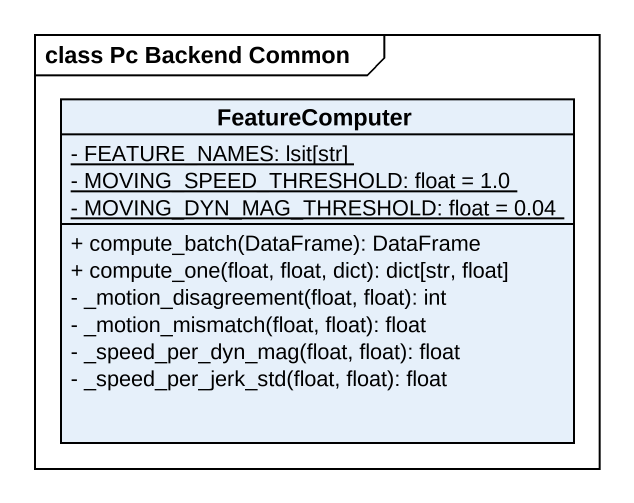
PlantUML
@startuml
mainframe class Pc Backend Common
hide circle
hide empty members
skinparam classAttributeIconSize 0
class FeatureComputer {
  {static} - FEATURE_NAMES: lsit[str]
  {static} - MOVING_SPEED_THRESHOLD: float = 1.0
  {static} - MOVING_DYN_MAG_THRESHOLD: float = 0.04
  + compute_batch(DataFrame): DataFrame
  + compute_one(float, float, dict): dict[str, float]
  - _motion_disagreement(float, float): int
  - _motion_mismatch(float, float): float
  - _speed_per_dyn_mag(float, float): float
  - _speed_per_jerk_std(float, float): float
}
@enduml
